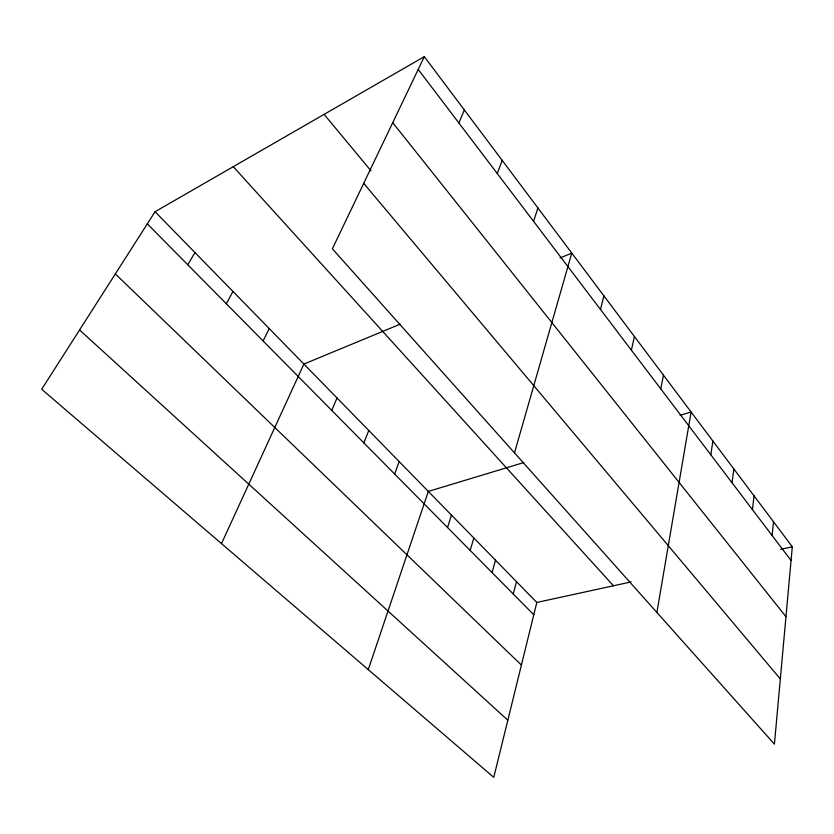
<?xml version="1.0" encoding="UTF-8"?>
<svg xmlns="http://www.w3.org/2000/svg" width="834" height="834" viewBox="0 0 834 834"><rect width="100%" height="100%" fill="white"/><g stroke="black" fill="none" stroke-linecap="round" stroke-linejoin="round"><path stroke-width="1.25" d="M792.3 546.812L774.421 744.147L332.38 248.813L424.318 56.649L792.3 546.812L780.853 549.304M772.107 535.522L773.535 521.813M752.435 509.626L754.072 495.886M732.023 482.73L733.878 468.989M710.808 454.791L712.893 441.04M656.9 612.458L691.094 411.996L680.075 415.332M660.778 388.905L663.457 375.185M631.39 350.197L634.434 336.529M155.061 211.721L536.815 602.461L493.759 777.351L41.7 389.259L155.061 211.721L424.318 56.649M600.48 309.487L603.92 295.882M513.254 594.006L516.496 581.663M492.06 572.562L495.511 560.187M514.495 452.883L571.79 253.088L560.021 257.967M470.157 550.419L473.848 538.013M447.524 527.526L451.465 515.099M533.572 221.354L537.92 207.979M368.274 669.619L428.322 491.414L523.835 462.547M394.638 474.025L399.173 461.577M497.283 173.566L502.162 160.347M363.885 442.906L368.774 430.459M458.898 122.994L464.35 109.984M331.765 410.422L337.04 397.985M221.49 543.612L303.899 364.062L400.122 324.207M263.096 340.96L269.246 328.586M226.327 303.764L232.967 291.452M187.775 264.774L194.947 252.546M536.815 602.461L631.213 581.903M79.564 329.962L507.823 720.211M115.342 273.917L521.406 665.052M147.326 223.846L533.791 614.783M233.259 166.685L613.438 585.77M363.697 183.344L780.322 678.959M324.113 114.362L371.036 170.876M392.731 122.661L785.972 616.691M418.209 69.41L791.059 560.49"/></g></svg>
